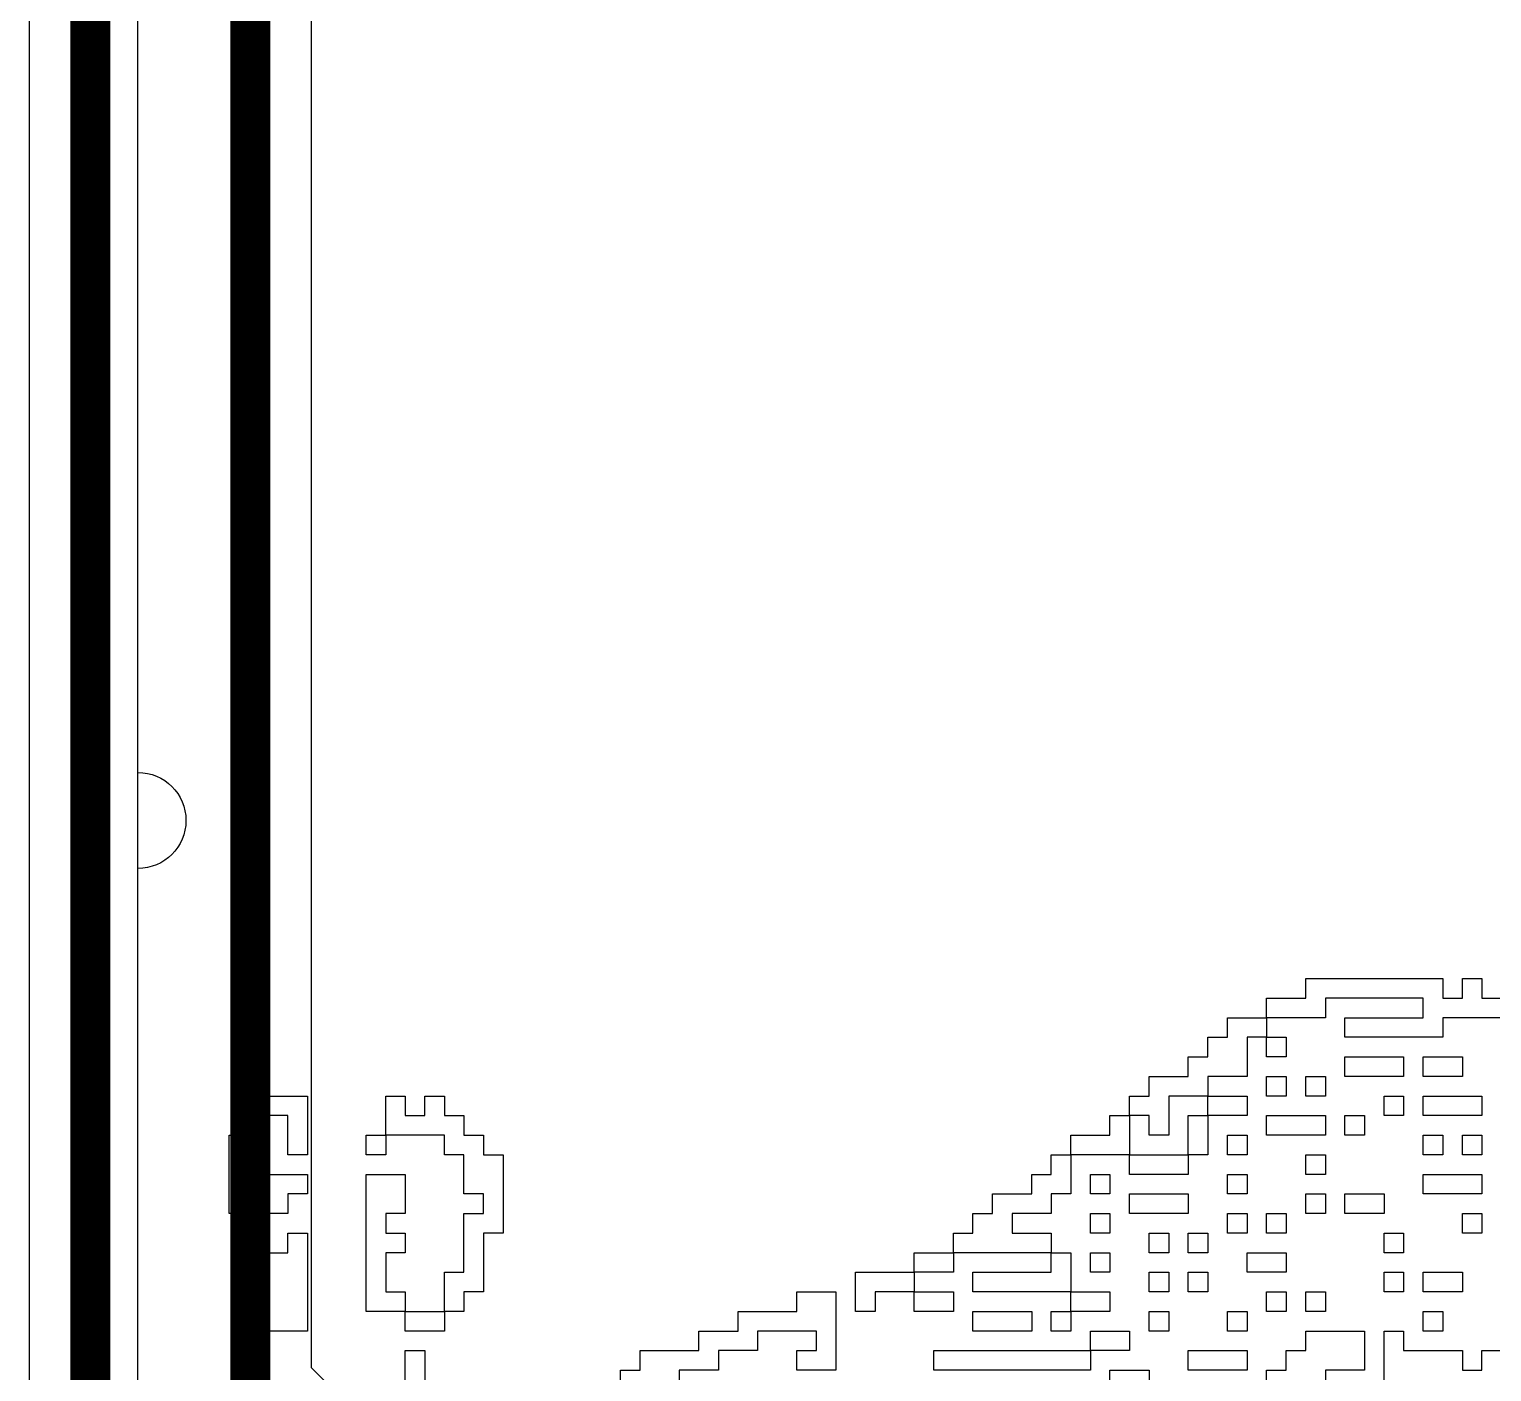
# Model space of a CAD drawing. Header units: inches. Extents: x 0.02 to 6.01, y 0.01 to 5.6.
# Drawn here: x 1.9447 to 2.3103, y 3.5373 to 3.8727 of the extents above; entities that cross this region are included whole.
import ezdxf

# ---------------------------------------------------------------- set-up
doc = ezdxf.new("R2010")
doc.units = ezdxf.units.IN
doc.header["$MEASUREMENT"] = 0
for name, color, linetype in [('Bottom Layer', 5, 'Continuous'), ('Bottom Overlay', 54, 'Continuous'), ('Mechanical 13', 56, 'Continuous'), ('Top Overlay', 2, 'Continuous')]:
    doc.layers.add(name, color=color, linetype=linetype)

# ---------------------------------------------------------------- blocks, each defined once
blk = doc.blocks.new('DIP254P1524X483_40_35')
at = {"layer": 'Mechanical 13'}
for points in [[(-0.575, 1.985), (-0.312, 1.985)], [(-0.312, 1.985), (-0.288, 1.985)], [(-0.288, 1.985), (-0.025, 1.985)]]:
    blk.add_lwpolyline(points, dxfattribs=at)
for points in [[(-0.312, 1.985, 1), (-0.312, 1.985, 1)], [(-0.312, 1.985, 1), (-0.312, 1.985, 1)], [(-0.312, 1.985, 1), (-0.312, 1.985, 1)], [(-0.288, 1.985, 1), (-0.288, 1.985, 1)], [(-0.288, 1.985, 1), (-0.288, 1.985, 1)], [(-0.288, 1.985, 1), (-0.288, 1.985, 1)]]:
    blk.add_lwpolyline(points, format="xyb", close=True, dxfattribs=at)
blk.add_lwpolyline([(-0.288, 1.985, -1), (-0.312, 1.985)], format="xyb", dxfattribs=at)

msp = doc.modelspace()

# ---------------------------------------------------------------- linework, layer by layer
at = {"layer": 'Bottom Layer'}
for p, q in [((1.94471, 4.3533), (1.94471, 3.47187)), ((2.01529, 3.53821), (2.01529, 3.9569)), ((2.14168, 3.41182), (2.01529, 3.53821))]:
    msp.add_line(p, q, dxfattribs=at)
for points in [[(1.96, 3.47187, 0.01, 0.01, 0), (1.96, 4.3533, 0.01, 0.01, 0)], [(2, 3.53187, 0.01, 0.01, 0), (2, 4.32706, 0.01, 0.01, 0)]]:
    msp.add_lwpolyline(points, format="xyseb", dxfattribs=at)
at = {"layer": 'Bottom Overlay'}
for p, q in [((2.26379, 3.63061), (2.26379, 3.63551)), ((2.26379, 3.63551), (2.29804, 3.63551)), ((2.29804, 3.63551), (2.29804, 3.63061)), ((2.30293, 3.63551), (2.30783, 3.63551)), ((2.30293, 3.63061), (2.30293, 3.63551)), ((2.30783, 3.63551), (2.30783, 3.63061)), ((2.254, 3.62572), (2.254, 3.63061)), ((2.254, 3.63061), (2.26379, 3.63061)), ((2.29315, 3.63061), (2.26868, 3.63061)), ((2.26868, 3.63061), (2.26868, 3.62572)), ((2.29315, 3.62572), (2.29315, 3.63061)), ((2.29804, 3.63061), (2.30293, 3.63061)), ((2.30783, 3.63061), (2.31761, 3.63061)), ((2.24421, 3.62083), (2.24421, 3.62572)), ((2.24421, 3.62572), (2.254, 3.62572)), ((2.26868, 3.62572), (2.254, 3.62572)), ((2.254, 3.62572), (2.254, 3.62083)), ((2.27357, 3.62083), (2.27357, 3.62572)), ((2.27357, 3.62572), (2.29315, 3.62572)), ((2.31761, 3.62572), (2.29804, 3.62572)), ((2.29804, 3.62572), (2.29804, 3.62083)), ((2.23932, 3.61593), (2.23932, 3.62083)), ((2.23932, 3.62083), (2.24421, 3.62083)), ((2.254, 3.62083), (2.24911, 3.62083)), ((2.24911, 3.62083), (2.24911, 3.61104)), ((2.254, 3.62083), (2.25889, 3.62083)), ((2.254, 3.61593), (2.254, 3.62083)), ((2.25889, 3.62083), (2.25889, 3.61593)), ((2.29804, 3.62083), (2.27357, 3.62083)), ((2.23443, 3.61104), (2.23443, 3.61593)), ((2.23443, 3.61593), (2.23932, 3.61593)), ((2.25889, 3.61593), (2.254, 3.61593)), ((2.27357, 3.61104), (2.27357, 3.61593)), ((2.27357, 3.61593), (2.28825, 3.61593)), ((2.28825, 3.61593), (2.28825, 3.61104)), ((2.29315, 3.61593), (2.29804, 3.61593)), ((2.29315, 3.61104), (2.29315, 3.61593)), ((2.29804, 3.61593), (2.30293, 3.61593)), ((2.30293, 3.61593), (2.30293, 3.61104)), ((2.22464, 3.60615), (2.22464, 3.61104)), ((2.22464, 3.61104), (2.23443, 3.61104)), ((2.24911, 3.61104), (2.23932, 3.61104)), ((2.23932, 3.61104), (2.23932, 3.60615)), ((2.254, 3.60615), (2.254, 3.61104)), ((2.254, 3.61104), (2.25889, 3.61104)), ((2.25889, 3.61104), (2.25889, 3.60615)), ((2.26379, 3.60615), (2.26379, 3.61104)), ((2.26379, 3.61104), (2.26868, 3.61104)), ((2.26868, 3.61104), (2.26868, 3.60615)), ((2.28336, 3.61104), (2.27357, 3.61104)), ((2.28825, 3.61104), (2.28336, 3.61104)), ((2.30293, 3.61104), (2.29315, 3.61104)), ((2.00444, 3.60125), (2.00444, 3.60615)), ((2.00444, 3.60615), (2.01423, 3.60615)), ((2.01423, 3.60615), (2.01423, 3.59147)), ((2.0338, 3.59636), (2.0338, 3.60615)), ((2.0338, 3.60615), (2.03869, 3.60615)), ((2.03869, 3.60615), (2.03869, 3.60125)), ((2.04359, 3.60125), (2.04359, 3.60615)), ((2.04359, 3.60615), (2.04848, 3.60615)), ((2.04848, 3.60615), (2.04848, 3.60125)), ((2.21975, 3.60125), (2.21975, 3.60615)), ((2.21975, 3.60615), (2.22464, 3.60615)), ((2.23932, 3.60615), (2.22953, 3.60615)), ((2.22953, 3.60615), (2.22953, 3.59636)), ((2.23932, 3.60125), (2.23932, 3.60615)), ((2.23932, 3.60615), (2.24911, 3.60615)), ((2.24911, 3.60615), (2.24911, 3.60125)), ((2.25889, 3.60615), (2.254, 3.60615)), ((2.26868, 3.60615), (2.26379, 3.60615)), ((2.28336, 3.60615), (2.28825, 3.60615)), ((2.28336, 3.60125), (2.28336, 3.60615)), ((2.28825, 3.60615), (2.28825, 3.60125)), ((2.29315, 3.60125), (2.29315, 3.60615)), ((2.29315, 3.60615), (2.30783, 3.60615)), ((2.30783, 3.60615), (2.30783, 3.60125)), ((1.99955, 3.59636), (1.99955, 3.60125)), ((1.99955, 3.60125), (2.00444, 3.60125)), ((2.00444, 3.60125), (2.00444, 3.59636)), ((2.00933, 3.60125), (2.00444, 3.60125)), ((2.00933, 3.59636), (2.00933, 3.60125)), ((2.03869, 3.60125), (2.04359, 3.60125)), ((2.04848, 3.60125), (2.05337, 3.60125)), ((2.05337, 3.60125), (2.05337, 3.59636)), ((2.21485, 3.59636), (2.21485, 3.60125)), ((2.21485, 3.60125), (2.21975, 3.60125)), ((2.21975, 3.60125), (2.21975, 3.59147)), ((2.22464, 3.60125), (2.21975, 3.60125)), ((2.22464, 3.59636), (2.22464, 3.60125)), ((2.23443, 3.59636), (2.23443, 3.60125)), ((2.23443, 3.60125), (2.23932, 3.60125)), ((2.24911, 3.60125), (2.23932, 3.60125)), ((2.23932, 3.60125), (2.23932, 3.59147)), ((2.254, 3.59636), (2.254, 3.60125)), ((2.254, 3.60125), (2.26379, 3.60125)), ((2.26379, 3.60125), (2.26868, 3.60125)), ((2.26868, 3.60125), (2.26868, 3.59636)), ((2.27357, 3.59636), (2.27357, 3.60125)), ((2.27357, 3.60125), (2.27847, 3.60125)), ((2.27847, 3.60125), (2.27847, 3.59636)), ((2.28825, 3.60125), (2.28336, 3.60125)), ((2.30783, 3.60125), (2.29315, 3.60125)), ((1.99465, 3.57679), (1.99465, 3.59636)), ((1.99465, 3.59636), (1.99955, 3.59636)), ((2.00444, 3.59636), (1.99955, 3.59636)), ((1.99955, 3.59636), (1.99955, 3.58168)), ((2.00933, 3.59147), (2.00933, 3.59636)), ((2.02891, 3.59147), (2.02891, 3.59636)), ((2.02891, 3.59636), (2.0338, 3.59636)), ((2.0338, 3.59636), (2.0338, 3.59147)), ((2.04848, 3.59636), (2.0338, 3.59636)), ((2.04848, 3.59147), (2.04848, 3.59636)), ((2.05337, 3.59636), (2.05827, 3.59636)), ((2.05827, 3.59636), (2.05827, 3.59147)), ((2.20507, 3.59636), (2.20996, 3.59636)), ((2.20507, 3.59147), (2.20507, 3.59636)), ((2.20996, 3.59636), (2.21485, 3.59636)), ((2.22953, 3.59636), (2.22464, 3.59636)), ((2.23443, 3.59147), (2.23443, 3.59636)), ((2.24421, 3.59147), (2.24421, 3.59636)), ((2.24421, 3.59636), (2.24911, 3.59636)), ((2.24911, 3.59636), (2.24911, 3.59147)), ((2.26868, 3.59636), (2.254, 3.59636)), ((2.27847, 3.59636), (2.27357, 3.59636)), ((2.29315, 3.59636), (2.29804, 3.59636)), ((2.29315, 3.59147), (2.29315, 3.59636)), ((2.29804, 3.59636), (2.29804, 3.59147)), ((2.30293, 3.59147), (2.30293, 3.59636)), ((2.30293, 3.59636), (2.30783, 3.59636)), ((2.30783, 3.59636), (2.30783, 3.59147)), ((2.01423, 3.59147), (2.00933, 3.59147)), ((2.0338, 3.59147), (2.02891, 3.59147)), ((2.05337, 3.59147), (2.04848, 3.59147)), ((2.05337, 3.58168), (2.05337, 3.59147)), ((2.05827, 3.59147), (2.06316, 3.59147)), ((2.06316, 3.59147), (2.06316, 3.57189)), ((2.20017, 3.58657), (2.20017, 3.59147)), ((2.20017, 3.59147), (2.20507, 3.59147)), ((2.21975, 3.59147), (2.20507, 3.59147)), ((2.20507, 3.59147), (2.20507, 3.58168)), ((2.21975, 3.58657), (2.21975, 3.59147)), ((2.21975, 3.59147), (2.23443, 3.59147)), ((2.23932, 3.59147), (2.23443, 3.59147)), ((2.23443, 3.59147), (2.23443, 3.58657)), ((2.24911, 3.59147), (2.24421, 3.59147)), ((2.26379, 3.58657), (2.26379, 3.59147)), ((2.26379, 3.59147), (2.26868, 3.59147)), ((2.26868, 3.59147), (2.26868, 3.58657)), ((2.29804, 3.59147), (2.29315, 3.59147)), ((2.30783, 3.59147), (2.30293, 3.59147)), ((2.00444, 3.57679), (2.00444, 3.58657)), ((2.00444, 3.58657), (2.01423, 3.58657)), ((2.01423, 3.58657), (2.01423, 3.58168)), ((2.02891, 3.55232), (2.02891, 3.58657)), ((2.02891, 3.58657), (2.03869, 3.58657)), ((2.03869, 3.58657), (2.03869, 3.57679)), ((2.19528, 3.58168), (2.19528, 3.58657)), ((2.19528, 3.58657), (2.20017, 3.58657)), ((2.20996, 3.58168), (2.20996, 3.58657)), ((2.20996, 3.58657), (2.21485, 3.58657)), ((2.21485, 3.58657), (2.21485, 3.58168)), ((2.23443, 3.58657), (2.21975, 3.58657)), ((2.24421, 3.58168), (2.24421, 3.58657)), ((2.24421, 3.58657), (2.24911, 3.58657)), ((2.24911, 3.58657), (2.24911, 3.58168)), ((2.26868, 3.58657), (2.26379, 3.58657)), ((2.29315, 3.58168), (2.29315, 3.58657)), ((2.29315, 3.58657), (2.30783, 3.58657)), ((2.30783, 3.58657), (2.30783, 3.58168)), ((1.99955, 3.58168), (1.99955, 3.57679)), ((2.01423, 3.58168), (2.00933, 3.58168)), ((2.00933, 3.58168), (2.00933, 3.57679)), ((2.05827, 3.58168), (2.05337, 3.58168)), ((2.05827, 3.57679), (2.05827, 3.58168)), ((2.18549, 3.57679), (2.18549, 3.58168)), ((2.18549, 3.58168), (2.19528, 3.58168)), ((2.20507, 3.58168), (2.20017, 3.58168)), ((2.20017, 3.58168), (2.20017, 3.57679)), ((2.21485, 3.58168), (2.20996, 3.58168)), ((2.21975, 3.57679), (2.21975, 3.58168)), ((2.21975, 3.58168), (2.23443, 3.58168)), ((2.23443, 3.58168), (2.23443, 3.57679)), ((2.24911, 3.58168), (2.24421, 3.58168)), ((2.26379, 3.57679), (2.26379, 3.58168)), ((2.26379, 3.58168), (2.26868, 3.58168)), ((2.26868, 3.58168), (2.26868, 3.57679)), ((2.27357, 3.58168), (2.27847, 3.58168)), ((2.27357, 3.57679), (2.27357, 3.58168)), ((2.27847, 3.58168), (2.28336, 3.58168)), ((2.28336, 3.58168), (2.28336, 3.57679)), ((2.29804, 3.58168), (2.29315, 3.58168)), ((2.30783, 3.58168), (2.29804, 3.58168)), ((1.99955, 3.57679), (1.99465, 3.57679)), ((2.00933, 3.57679), (2.00444, 3.57679)), ((2.03869, 3.57679), (2.0338, 3.57679)), ((2.0338, 3.57679), (2.0338, 3.57189)), ((2.05337, 3.57189), (2.05337, 3.57679)), ((2.05337, 3.57679), (2.05827, 3.57679)), ((2.1806, 3.57189), (2.1806, 3.57679)), ((2.1806, 3.57679), (2.18549, 3.57679)), ((2.20017, 3.57679), (2.19039, 3.57679)), ((2.19039, 3.57679), (2.19039, 3.57189)), ((2.20996, 3.57679), (2.21485, 3.57679)), ((2.20996, 3.57189), (2.20996, 3.57679)), ((2.21485, 3.57679), (2.21485, 3.57189)), ((2.22464, 3.57679), (2.21975, 3.57679)), ((2.23443, 3.57679), (2.22464, 3.57679)), ((2.24421, 3.57189), (2.24421, 3.57679)), ((2.24421, 3.57679), (2.24911, 3.57679)), ((2.24911, 3.57679), (2.24911, 3.57189)), ((2.254, 3.57189), (2.254, 3.57679)), ((2.254, 3.57679), (2.25889, 3.57679)), ((2.25889, 3.57679), (2.25889, 3.57189)), ((2.26868, 3.57679), (2.26379, 3.57679)), ((2.28336, 3.57679), (2.27357, 3.57679)), ((2.30293, 3.57189), (2.30293, 3.57679)), ((2.30293, 3.57679), (2.30783, 3.57679)), ((2.30783, 3.57679), (2.30783, 3.57189)), ((2.00933, 3.567), (2.00933, 3.57189)), ((2.00933, 3.57189), (2.01423, 3.57189)), ((2.01423, 3.57189), (2.01423, 3.54743)), ((2.0338, 3.57189), (2.03869, 3.57189)), ((2.03869, 3.57189), (2.03869, 3.567)), ((2.05337, 3.56211), (2.05337, 3.57189)), ((2.06316, 3.57189), (2.05827, 3.57189)), ((2.05827, 3.57189), (2.05827, 3.55721)), ((2.17571, 3.567), (2.17571, 3.57189)), ((2.17571, 3.57189), (2.1806, 3.57189)), ((2.19039, 3.57189), (2.20017, 3.57189)), ((2.20017, 3.57189), (2.20017, 3.567)), ((2.21485, 3.57189), (2.20996, 3.57189)), ((2.22464, 3.567), (2.22464, 3.57189)), ((2.22464, 3.57189), (2.22953, 3.57189)), ((2.22953, 3.57189), (2.22953, 3.567)), ((2.23443, 3.567), (2.23443, 3.57189)), ((2.23443, 3.57189), (2.23932, 3.57189)), ((2.23932, 3.57189), (2.23932, 3.567)), ((2.24911, 3.57189), (2.24421, 3.57189)), ((2.25889, 3.57189), (2.254, 3.57189)), ((2.28336, 3.567), (2.28336, 3.57189)), ((2.28336, 3.57189), (2.28825, 3.57189)), ((2.28825, 3.57189), (2.28825, 3.567)), ((2.30783, 3.57189), (2.30293, 3.57189)), ((2.00444, 3.55232), (2.00444, 3.567)), ((2.00444, 3.567), (2.00933, 3.567)), ((2.03869, 3.567), (2.0338, 3.567)), ((2.0338, 3.567), (2.0338, 3.55721)), ((2.16592, 3.56211), (2.16592, 3.567)), ((2.16592, 3.567), (2.17571, 3.567)), ((2.17571, 3.567), (2.17571, 3.56211)), ((2.1806, 3.567), (2.17571, 3.567)), ((2.18549, 3.567), (2.1806, 3.567)), ((2.20017, 3.567), (2.18549, 3.567)), ((2.20017, 3.56211), (2.20017, 3.567)), ((2.20017, 3.567), (2.20507, 3.567)), ((2.20507, 3.567), (2.20507, 3.55721)), ((2.20996, 3.56211), (2.20996, 3.567)), ((2.20996, 3.567), (2.21485, 3.567)), ((2.21485, 3.567), (2.21485, 3.56211)), ((2.22953, 3.567), (2.22464, 3.567)), ((2.23932, 3.567), (2.23443, 3.567)), ((2.24911, 3.567), (2.254, 3.567)), ((2.24911, 3.56211), (2.24911, 3.567)), ((2.254, 3.567), (2.25889, 3.567)), ((2.25889, 3.567), (2.25889, 3.56211)), ((2.28825, 3.567), (2.28336, 3.567)), ((2.04848, 3.55232), (2.04848, 3.56211)), ((2.04848, 3.56211), (2.05337, 3.56211)), ((2.15124, 3.55232), (2.15124, 3.56211)), ((2.15124, 3.56211), (2.16592, 3.56211)), ((2.17081, 3.56211), (2.16592, 3.56211)), ((2.16592, 3.56211), (2.16592, 3.55721)), ((2.17571, 3.56211), (2.17081, 3.56211)), ((2.1806, 3.55721), (2.1806, 3.56211)), ((2.1806, 3.56211), (2.20017, 3.56211)), ((2.21485, 3.56211), (2.20996, 3.56211)), ((2.22464, 3.55721), (2.22464, 3.56211)), ((2.22464, 3.56211), (2.22953, 3.56211)), ((2.22953, 3.56211), (2.22953, 3.55721)), ((2.23443, 3.56211), (2.23932, 3.56211)), ((2.23443, 3.55721), (2.23443, 3.56211)), ((2.23932, 3.56211), (2.23932, 3.55721)), ((2.25889, 3.56211), (2.24911, 3.56211)), ((2.28336, 3.55721), (2.28336, 3.56211)), ((2.28336, 3.56211), (2.28825, 3.56211)), ((2.28825, 3.56211), (2.28825, 3.55721)), ((2.29315, 3.55721), (2.29315, 3.56211)), ((2.29315, 3.56211), (2.29804, 3.56211)), ((2.29804, 3.56211), (2.30293, 3.56211)), ((2.30293, 3.56211), (2.30293, 3.55721)), ((2.0338, 3.55721), (2.03869, 3.55721)), ((2.03869, 3.55721), (2.03869, 3.55232)), ((2.05827, 3.55721), (2.05337, 3.55721)), ((2.05337, 3.55721), (2.05337, 3.55232)), ((2.13656, 3.55232), (2.13656, 3.55721)), ((2.13656, 3.55721), (2.14635, 3.55721)), ((2.14635, 3.55721), (2.14635, 3.54253)), ((2.16103, 3.55721), (2.15613, 3.55721)), ((2.15613, 3.55721), (2.15613, 3.55232)), ((2.16592, 3.55721), (2.16103, 3.55721)), ((2.16592, 3.55232), (2.16592, 3.55721)), ((2.16592, 3.55721), (2.17081, 3.55721)), ((2.17081, 3.55721), (2.17571, 3.55721)), ((2.17571, 3.55721), (2.17571, 3.55232)), ((2.20507, 3.55721), (2.1806, 3.55721)), ((2.20507, 3.55232), (2.20507, 3.55721)), ((2.20507, 3.55721), (2.21485, 3.55721)), ((2.21485, 3.55721), (2.21485, 3.55232)), ((2.22953, 3.55721), (2.22464, 3.55721)), ((2.23932, 3.55721), (2.23443, 3.55721)), ((2.254, 3.55232), (2.254, 3.55721)), ((2.254, 3.55721), (2.25889, 3.55721)), ((2.25889, 3.55721), (2.25889, 3.55232)), ((2.26379, 3.55232), (2.26379, 3.55721)), ((2.26379, 3.55721), (2.26868, 3.55721)), ((2.26868, 3.55721), (2.26868, 3.55232)), ((2.28825, 3.55721), (2.28336, 3.55721)), ((2.30293, 3.55721), (2.29315, 3.55721)), ((2.00444, 3.54743), (2.00444, 3.55232)), ((2.0338, 3.55232), (2.02891, 3.55232)), ((2.03869, 3.55232), (2.0338, 3.55232)), ((2.03869, 3.54743), (2.03869, 3.55232)), ((2.03869, 3.55232), (2.04359, 3.55232)), ((2.04359, 3.55232), (2.04848, 3.55232)), ((2.04848, 3.55232), (2.04848, 3.54743)), ((2.05337, 3.55232), (2.04848, 3.55232)), ((2.12188, 3.54743), (2.12188, 3.55232)), ((2.12188, 3.55232), (2.13656, 3.55232)), ((2.15613, 3.55232), (2.15124, 3.55232)), ((2.17571, 3.55232), (2.16592, 3.55232)), ((2.1806, 3.54743), (2.1806, 3.55232)), ((2.1806, 3.55232), (2.19039, 3.55232)), ((2.19039, 3.55232), (2.19528, 3.55232)), ((2.19528, 3.55232), (2.19528, 3.54743)), ((2.20017, 3.54743), (2.20017, 3.55232)), ((2.20017, 3.55232), (2.20507, 3.55232)), ((2.20507, 3.55232), (2.20507, 3.54743)), ((2.21485, 3.55232), (2.20507, 3.55232)), ((2.22464, 3.54743), (2.22464, 3.55232)), ((2.22464, 3.55232), (2.22953, 3.55232)), ((2.22953, 3.55232), (2.22953, 3.54743)), ((2.24421, 3.54743), (2.24421, 3.55232)), ((2.24421, 3.55232), (2.24911, 3.55232)), ((2.24911, 3.55232), (2.24911, 3.54743)), ((2.25889, 3.55232), (2.254, 3.55232)), ((2.26868, 3.55232), (2.26379, 3.55232)), ((2.29315, 3.55232), (2.29804, 3.55232)), ((2.29315, 3.54743), (2.29315, 3.55232)), ((2.29804, 3.55232), (2.29804, 3.54743)), ((2.01423, 3.54743), (2.00444, 3.54743)), ((2.04848, 3.54743), (2.03869, 3.54743)), ((2.11209, 3.54253), (2.11209, 3.54743)), ((2.11209, 3.54743), (2.12188, 3.54743)), ((2.14145, 3.54743), (2.12677, 3.54743)), ((2.12677, 3.54743), (2.12677, 3.54253)), ((2.14145, 3.54253), (2.14145, 3.54743)), ((2.19528, 3.54743), (2.1806, 3.54743)), ((2.20507, 3.54743), (2.20017, 3.54743)), ((2.20996, 3.54253), (2.20996, 3.54743)), ((2.20996, 3.54743), (2.21975, 3.54743)), ((2.21975, 3.54743), (2.21975, 3.54253)), ((2.22953, 3.54743), (2.22464, 3.54743)), ((2.24911, 3.54743), (2.24421, 3.54743)), ((2.26379, 3.54253), (2.26379, 3.54743)), ((2.26379, 3.54743), (2.27847, 3.54743)), ((2.27847, 3.54743), (2.27847, 3.54253)), ((2.28336, 3.53275), (2.28336, 3.54743)), ((2.28336, 3.54743), (2.28825, 3.54743)), ((2.28825, 3.54743), (2.28825, 3.54253)), ((2.29804, 3.54743), (2.29315, 3.54743)), ((2.03869, 3.53764), (2.03869, 3.54253)), ((2.03869, 3.54253), (2.04359, 3.54253)), ((2.04359, 3.54253), (2.04359, 3.53275)), ((2.09741, 3.53764), (2.09741, 3.54253)), ((2.09741, 3.54253), (2.11209, 3.54253)), ((2.12677, 3.54253), (2.11699, 3.54253)), ((2.11699, 3.54253), (2.11699, 3.53764)), ((2.13656, 3.53764), (2.13656, 3.54253)), ((2.13656, 3.54253), (2.14145, 3.54253)), ((2.14635, 3.54253), (2.14635, 3.53764)), ((2.17081, 3.53764), (2.17081, 3.54253)), ((2.17081, 3.54253), (2.20996, 3.54253)), ((2.21485, 3.54253), (2.20996, 3.54253)), ((2.20996, 3.54253), (2.20996, 3.53764)), ((2.21975, 3.54253), (2.21485, 3.54253)), ((2.23443, 3.53764), (2.23443, 3.54253)), ((2.23443, 3.54253), (2.24911, 3.54253)), ((2.24911, 3.54253), (2.24911, 3.53764)), ((2.25889, 3.53764), (2.25889, 3.54253)), ((2.25889, 3.54253), (2.26379, 3.54253)), ((2.27847, 3.54253), (2.27847, 3.53764)), ((2.28825, 3.54253), (2.30293, 3.54253)), ((2.30293, 3.54253), (2.30293, 3.53764)), ((2.30783, 3.53764), (2.30783, 3.54253)), ((2.30783, 3.54253), (2.31272, 3.54253)), ((2.03869, 3.53275), (2.03869, 3.53764)), ((2.09252, 3.52785), (2.09252, 3.53764)), ((2.09252, 3.53764), (2.09741, 3.53764)), ((2.11699, 3.53764), (2.1072, 3.53764)), ((2.1072, 3.53764), (2.1072, 3.53275)), ((2.14635, 3.53764), (2.13656, 3.53764)), ((2.19528, 3.53764), (2.17081, 3.53764)), ((2.20017, 3.53764), (2.19528, 3.53764)), ((2.20996, 3.53764), (2.20017, 3.53764)), ((2.21485, 3.53764), (2.21975, 3.53764)), ((2.21485, 3.53275), (2.21485, 3.53764)), ((2.21975, 3.53764), (2.22464, 3.53764)), ((2.22464, 3.53764), (2.22464, 3.53275)), ((2.24911, 3.53764), (2.23443, 3.53764)), ((2.254, 3.52785), (2.254, 3.53764)), ((2.254, 3.53764), (2.25889, 3.53764)), ((2.27847, 3.53764), (2.26868, 3.53764)), ((2.26868, 3.53764), (2.26868, 3.53275)), ((2.30293, 3.53764), (2.30783, 3.53764))]:
    msp.add_line(p, q, dxfattribs=at)
at = {"layer": 'Top Overlay'}
msp.add_lwpolyline([(1.96, 3.335, 0.01, 0.01, 0), (1.96, 4.01551, 0.01, 0.01, 0)], format="xyseb", dxfattribs=at)

# ---------------------------------------------------------------- block references
at = {"rotation": 90}
msp.add_blockref('DIP254P1524X483_40_35', (3.95687, 3.975), dxfattribs=at)

doc.saveas('drawing.dxf')
